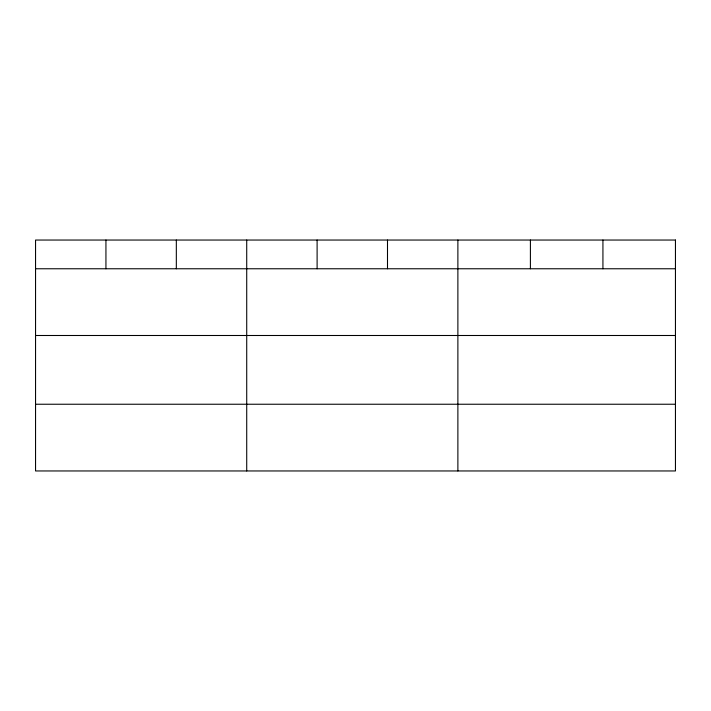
<?xml version="1.0" encoding="UTF-8"?>
<svg xmlns="http://www.w3.org/2000/svg" width="711" height="711" viewBox="0 0 711 711"><rect width="100%" height="100%" fill="white"/><g stroke="black" fill="none" stroke-linecap="round" stroke-linejoin="round"><path stroke-width="1.07" d="M35.55 268.767L675.45 268.767M35.55 335.494L675.45 335.494M35.55 404.239L675.45 404.239M602.928 240.042L602.928 268.767M530.406 240.042L530.406 268.767M457.884 240.042L457.884 470.958M387.495 240.042L387.495 268.767M317.106 240.042L317.106 268.767M246.717 240.042L246.717 470.958M176.328 240.042L176.328 268.767M105.939 240.042L105.939 268.767M675.45 240.042L35.55 240.042L35.55 470.958L675.45 470.958L675.45 240.042"/></g></svg>
